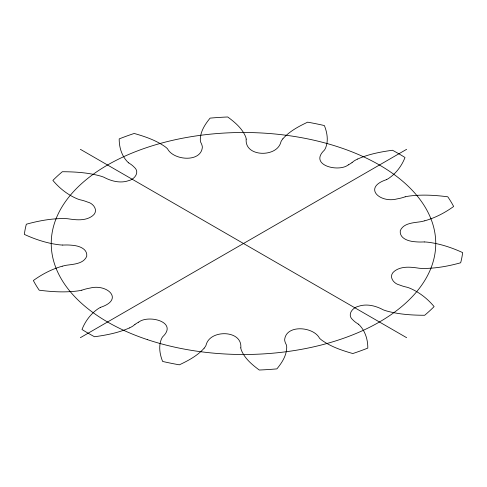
<?xml version="1.0" encoding="UTF-8"?>
<svg xmlns="http://www.w3.org/2000/svg" width="487" height="487" viewBox="0 0 487 487"><rect width="100%" height="100%" fill="white"/><g stroke="black" fill="none" stroke-linecap="round" stroke-linejoin="round"><path stroke-width="0.73" d="M246.191 139.136C244.608 155.566 271.095 157.325 278.838 146.386A31.862 18.396 0 0 0 280.469 143.385L281.102 141.407A30.943 17.867 0 0 1 282.85 138.838M240.809 347.864C242.392 331.434 215.905 329.675 208.162 340.614A31.862 18.396 0 0 0 206.531 343.615L205.898 345.593A30.943 17.867 0 0 1 204.15 348.162M282.837 138.832C289.497 131.253 298.641 126.431 307.638 122.17A219.716 126.851 0 0 1 324.379 125.555C327.124 132.434 328.536 140.408 325.779 147.506A30.943 17.867 0 0 1 324.379 150.148C308.484 165.069 338.55 172.642 348.321 164.862M204.163 348.168C197.503 355.747 188.359 360.569 179.362 364.83A219.716 126.851 0 0 1 162.621 361.445C159.876 354.566 158.464 346.592 161.221 339.494A30.943 17.867 0 0 1 162.621 336.852C178.516 321.931 148.45 314.358 138.679 322.138M134.954 324.445L132.902 326.065A30.943 17.867 0 0 1 129.39 327.94M352.046 162.555L354.098 160.935A30.943 17.867 0 0 1 357.61 159.06M80.367 337.686L406.633 149.314M357.604 159.048C368.616 154.154 380.584 151.883 392.467 150.252A219.716 126.851 0 0 1 405.007 157.496C401.915 165.428 396.698 172.617 389.77 177.627A30.943 17.867 0 0 1 386.52 179.654M129.396 327.952C118.384 332.846 106.416 335.117 94.533 336.748A219.716 126.851 0 0 1 81.993 329.504C85.085 321.572 90.302 314.383 97.23 309.373A30.943 17.867 0 0 1 100.48 307.346M386.508 179.648C362.273 187.568 380.085 203.487 397.039 198.903A31.862 18.396 0 0 0 402.128 197.765L405.196 196.821M100.492 307.352C124.727 299.432 106.915 283.513 89.961 288.097A31.862 18.396 0 0 0 84.872 289.235L81.804 290.179M62.208 266.212C51.811 269.134 42.083 274.205 33.353 280.53A219.716 126.851 0 0 0 39.21 290.197C51.799 291.823 64.607 292.584 77.232 291.007A30.943 17.867 0 0 0 81.816 290.191M424.792 220.788C435.189 217.866 444.917 212.795 453.647 206.47A219.716 126.851 0 0 0 447.79 196.803C435.201 195.177 422.393 194.416 409.768 195.993A30.943 17.867 0 0 0 405.184 196.809M62.738 245.052L66.208 244.973A31.862 18.396 0 0 1 71.65 245.223C77.969 245.594 87.617 248.206 86.741 256.278C83.636 263.838 73.671 264.21 66.67 265.208A30.943 17.867 0 0 0 62.214 266.219M424.262 241.948L420.792 242.027A31.862 18.396 0 0 1 415.35 241.777C409.031 241.406 399.383 238.794 400.259 230.722C403.364 223.162 413.329 222.79 420.33 221.792A30.943 17.867 0 0 0 424.786 220.781M80.367 149.314L406.633 337.686M128.69 162.877L130.966 164.393A31.862 18.396 0 0 1 134.022 167.004C140.323 171.929 134.643 179.447 128.452 180.707C120.259 183.52 111.243 181.201 103.853 177.213A30.943 17.867 0 0 0 99.701 175.837C87.55 172.55 74.87 171.783 62.33 171.728A219.716 126.851 0 0 0 52.894 180.403C59.049 187.805 66.743 194.015 75.503 198.069A30.943 17.867 0 0 0 79.46 199.627L82.662 200.413A31.862 18.396 0 0 1 87.374 202.002C93.656 203.274 98.958 210.914 92.658 215.747C85.682 221.153 76.045 220.027 67.87 218.76A30.943 17.867 0 0 0 63.091 218.56C50.648 218.602 38.303 220.921 26.335 224.221A219.716 126.851 0 0 0 24.35 234.399C35.027 239.306 46.326 243.062 57.996 244.651A30.943 17.867 0 0 0 62.732 245.064M358.31 324.123L356.034 322.607A31.862 18.396 0 0 1 352.978 319.996C346.677 315.071 352.357 307.553 358.548 306.293C366.741 303.48 375.757 305.799 383.147 309.787A30.943 17.867 0 0 0 387.299 311.163C399.45 314.45 412.13 315.217 424.67 315.272A219.716 126.851 0 0 0 434.106 306.597C427.951 299.195 420.257 292.985 411.497 288.931A30.943 17.867 0 0 0 407.54 287.373L404.338 286.587A31.862 18.396 0 0 1 399.626 284.998C393.344 283.726 388.042 276.086 394.342 271.253C401.318 265.847 410.955 266.973 419.13 268.24A30.943 17.867 0 0 0 423.909 268.44C436.352 268.398 448.697 266.079 460.665 262.779A219.716 126.851 0 0 0 462.65 252.601C451.973 247.694 440.674 243.938 429.004 242.349A30.943 17.867 0 0 0 424.268 241.936M240.785 347.864A30.943 17.867 0 0 0 241.522 350.597C245.046 358.84 252.242 364.793 259.267 370.023A219.716 126.851 0 0 0 276.896 368.878C281.851 362.845 286.52 355.717 286.721 347.657A30.943 17.867 0 0 0 286.368 344.899L285.437 342.964A31.862 18.396 0 0 1 284.645 339.847C285.887 324.208 313.5 326.509 319.509 338.203A30.943 17.867 0 0 0 322.205 340.486C331.361 346.89 342.136 350.488 352.789 353.544A219.716 126.851 0 0 0 367.813 348.095C367.868 340.413 365.713 332.481 360.715 326.515A30.943 17.867 0 0 0 358.329 324.117M134.948 324.439A31.862 18.396 0 0 1 138.685 322.144M128.671 162.883A30.943 17.867 0 0 1 126.297 160.479C121.275 154.537 119.138 146.587 119.187 138.905A219.716 126.851 0 0 1 134.211 133.456C144.87 136.506 155.633 140.122 164.807 146.508A30.943 17.867 0 0 1 167.516 148.791C173.482 160.509 201.113 162.78 202.361 147.153A31.862 18.396 0 0 0 201.569 144.036L200.65 142.101A30.943 17.867 0 0 1 200.297 139.343C200.455 131.283 205.161 124.155 210.104 118.122A219.716 126.851 0 0 1 227.733 116.977C234.771 122.2 241.936 128.166 245.491 136.403A30.943 17.867 0 0 1 246.215 139.136M352.052 162.561A31.862 18.396 0 0 1 348.315 164.856M147.372 339.628A192.249 110.993 0 0 0 435.749 243.5A192.249 110.993 0 0 0 147.372 147.372A192.249 110.993 0 0 0 147.372 339.628"/></g></svg>
